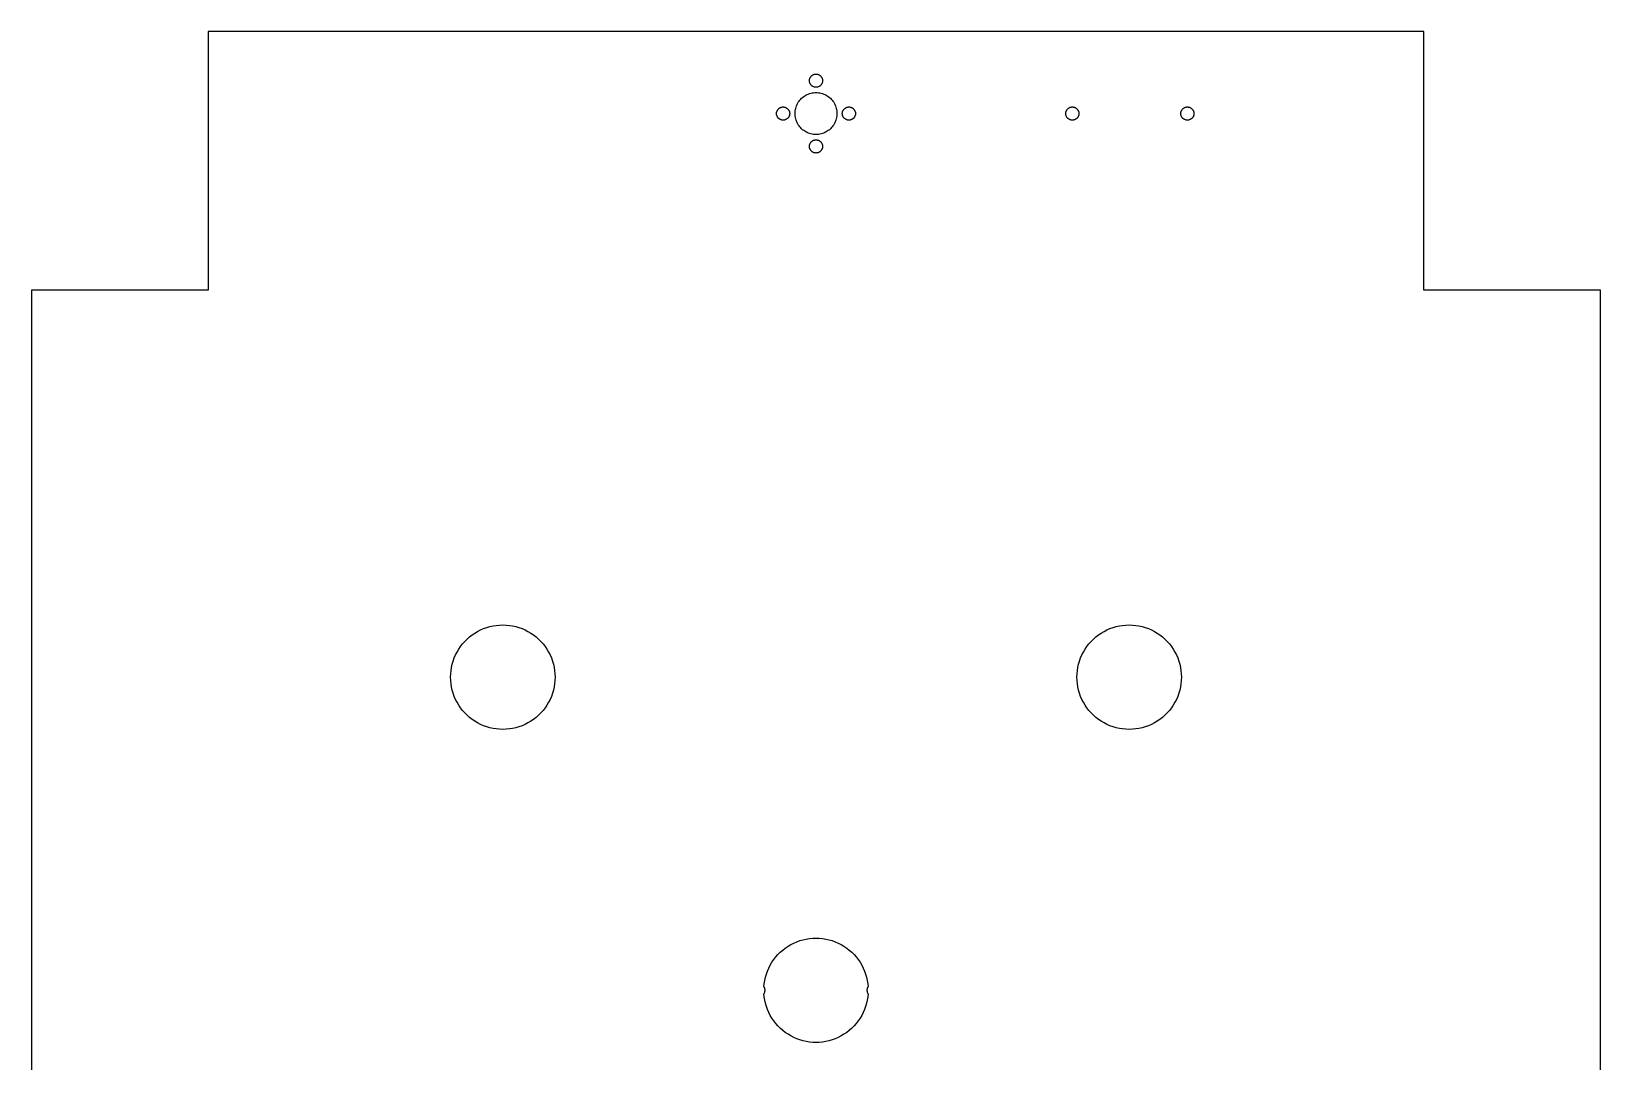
# Model space of a CAD drawing. Header units: metres. Extents: x -191 to 191, y -233 to 233.
# Drawn here: x -190.9 to 190.9, y -17.4 to 233.4 of the extents above; entities that cross this region are included whole.
import ezdxf

# ---------------------------------------------------------------- set-up
doc = ezdxf.new("R2010")
doc.units = ezdxf.units.M

msp = doc.modelspace()

# ---------------------------------------------------------------- linework, layer by layer
for p, q in [((147.897, 233.362), (-147.897, 233.362)), ((-147.897, 233.362), (-147.897, 170.362)), ((147.897, 170.362), (147.897, 233.362)), ((-1.59999, 221.362), (-1.59683, 221.463)), ((-1.59683, 221.463), (-1.58737, 221.563)), ((-1.58737, 221.563), (-1.57166, 221.662)), ((-1.57166, 221.662), (-1.54973, 221.76)), ((-1.54973, 221.76), (-1.52168, 221.857)), ((-1.52168, 221.857), (-1.48764, 221.951)), ((-1.48764, 221.951), (-1.44771, 222.044)), ((-1.44771, 222.044), (-1.40208, 222.133)), ((-1.40208, 222.133), (-1.35092, 222.22)), ((-1.35092, 222.22), (-1.29442, 222.303)), ((-1.29442, 222.303), (-1.23282, 222.382)), ((-1.23282, 222.382), (-1.16634, 222.458)), ((-1.16634, 222.458), (-1.09526, 222.529)), ((-1.09526, 222.529), (-1.01987, 222.595)), ((-1.01987, 222.595), (-0.940445, 222.657)), ((-0.940445, 222.657), (-0.857315, 222.713)), ((-0.857315, 222.713), (-0.770798, 222.765)), ((-0.770798, 222.765), (-0.681244, 222.81)), ((-0.681244, 222.81), (-0.588989, 222.85)), ((-0.588989, 222.85), (-0.494415, 222.884)), ((-0.494415, 222.884), (-0.397903, 222.912)), ((-0.397903, 222.912), (-0.299805, 222.934)), ((-0.299805, 222.934), (-0.200531, 222.95)), ((-0.200531, 222.95), (-0.100464, 222.959)), ((-0.100464, 222.959), (0, 222.962)), ((0, 222.962), (0.100464, 222.959)), ((0.100464, 222.959), (0.200531, 222.95)), ((0.200531, 222.95), (0.299805, 222.934)), ((0.299805, 222.934), (0.397903, 222.912)), ((0.397903, 222.912), (0.494415, 222.884)), ((0.494415, 222.884), (0.588989, 222.85)), ((0.588989, 222.85), (0.681244, 222.81)), ((0.681244, 222.81), (0.770798, 222.765)), ((0.770798, 222.765), (0.857315, 222.713)), ((0.857315, 222.713), (0.940445, 222.657)), ((0.940445, 222.657), (1.01987, 222.595)), ((1.01987, 222.595), (1.09526, 222.529)), ((1.09526, 222.529), (1.16634, 222.458)), ((1.16634, 222.458), (1.23282, 222.382)), ((1.23282, 222.382), (1.29442, 222.303)), ((1.29442, 222.303), (1.35092, 222.22)), ((1.35092, 222.22), (1.40208, 222.133)), ((1.40208, 222.133), (1.44771, 222.044)), ((1.44771, 222.044), (1.48764, 221.951)), ((1.48764, 221.951), (1.52168, 221.857)), ((1.52168, 221.857), (1.54973, 221.76)), ((1.54973, 221.76), (1.57166, 221.662)), ((1.57166, 221.662), (1.58737, 221.563)), ((1.58737, 221.563), (1.59683, 221.463)), ((1.59683, 221.463), (1.59999, 221.362)), ((-2.9977, 217.488), (-2.73271, 217.669)), ((-2.73271, 217.669), (-2.45694, 217.832)), ((-2.45694, 217.832), (-2.17146, 217.977)), ((-2.17146, 217.977), (-1.87743, 218.104)), ((-1.87743, 218.104), (-1.57597, 218.213)), ((-1.59683, 221.262), (-1.59999, 221.362)), ((-1.58737, 221.162), (-1.59683, 221.262)), ((-1.57166, 221.063), (-1.58737, 221.162)), ((-1.57597, 218.213), (-1.26831, 218.302)), ((-1.54973, 220.965), (-1.57166, 221.063)), ((-1.52168, 220.868), (-1.54973, 220.965)), ((-1.48764, 220.773), (-1.52168, 220.868)), ((-1.44771, 220.681), (-1.48764, 220.773)), ((-1.40208, 220.592), (-1.44771, 220.681)), ((-1.35092, 220.505), (-1.40208, 220.592)), ((-1.29442, 220.422), (-1.35092, 220.505)), ((-1.23282, 220.343), (-1.29442, 220.422)), ((-1.26831, 218.302), (-0.955643, 218.372)), ((-1.16634, 220.267), (-1.23282, 220.343)), ((-1.09526, 220.196), (-1.16634, 220.267)), ((-1.01987, 220.13), (-1.09526, 220.196)), ((-0.940445, 220.068), (-1.01987, 220.13)), ((-0.955643, 218.372), (-0.639191, 218.422)), ((-0.857315, 220.012), (-0.940445, 220.068)), ((-0.770798, 219.96), (-0.857315, 220.012)), ((-0.681244, 219.915), (-0.770798, 219.96)), ((-0.588989, 219.875), (-0.681244, 219.915)), ((-0.639191, 218.422), (-0.320221, 218.452)), ((-0.494415, 219.841), (-0.588989, 219.875)), ((-0.397903, 219.813), (-0.494415, 219.841)), ((-0.299805, 219.791), (-0.397903, 219.813)), ((-0.320221, 218.452), (0, 218.462)), ((-0.200531, 219.775), (-0.299805, 219.791)), ((-0.100464, 219.766), (-0.200531, 219.775)), ((0, 219.762), (-0.100464, 219.766)), ((0.100464, 219.766), (0, 219.762)), ((0, 218.462), (0.320221, 218.452)), ((0.200531, 219.775), (0.100464, 219.766)), ((0.299805, 219.791), (0.200531, 219.775)), ((0.397903, 219.813), (0.299805, 219.791)), ((0.320221, 218.452), (0.639191, 218.422)), ((0.494415, 219.841), (0.397903, 219.813)), ((0.588989, 219.875), (0.494415, 219.841)), ((0.681244, 219.915), (0.588989, 219.875)), ((0.639191, 218.422), (0.955643, 218.372)), ((0.770798, 219.96), (0.681244, 219.915)), ((0.857315, 220.012), (0.770798, 219.96)), ((0.940445, 220.068), (0.857315, 220.012)), ((1.01987, 220.13), (0.940445, 220.068)), ((0.955643, 218.372), (1.26831, 218.302)), ((1.09526, 220.196), (1.01987, 220.13)), ((1.16634, 220.267), (1.09526, 220.196)), ((1.23282, 220.343), (1.16634, 220.267)), ((1.29442, 220.422), (1.23282, 220.343)), ((1.26831, 218.302), (1.57597, 218.213)), ((1.35092, 220.505), (1.29442, 220.422)), ((1.40208, 220.592), (1.35092, 220.505)), ((1.44771, 220.681), (1.40208, 220.592)), ((1.48764, 220.773), (1.44771, 220.681)), ((1.52168, 220.868), (1.48764, 220.773)), ((1.54973, 220.965), (1.52168, 220.868)), ((1.57166, 221.063), (1.54973, 220.965)), ((1.58737, 221.162), (1.57166, 221.063)), ((1.57597, 218.213), (1.87743, 218.104)), ((1.59683, 221.262), (1.58737, 221.162)), ((1.59999, 221.362), (1.59683, 221.262)), ((1.87743, 218.104), (2.17146, 217.977)), ((2.17146, 217.977), (2.45694, 217.832)), ((2.45694, 217.832), (2.73271, 217.669)), ((2.73271, 217.669), (2.9977, 217.488)), ((-9.54973, 213.76), (-9.52168, 213.857)), ((-9.52168, 213.857), (-9.48764, 213.951)), ((-9.48764, 213.951), (-9.44771, 214.044)), ((-9.44771, 214.044), (-9.40208, 214.133)), ((-9.40208, 214.133), (-9.35092, 214.22)), ((-9.35092, 214.22), (-9.29442, 214.303)), ((-9.29442, 214.303), (-9.23282, 214.382)), ((-9.23282, 214.382), (-9.16634, 214.458)), ((-9.16634, 214.458), (-9.09526, 214.529)), ((-9.09526, 214.529), (-9.01987, 214.595)), ((-9.01987, 214.595), (-8.94044, 214.657)), ((-8.94044, 214.657), (-8.85732, 214.713)), ((-8.85732, 214.713), (-8.7708, 214.765)), ((-8.7708, 214.765), (-8.68124, 214.81)), ((-8.68124, 214.81), (-8.58899, 214.85)), ((-8.58899, 214.85), (-8.49442, 214.884)), ((-8.49442, 214.884), (-8.3979, 214.912)), ((-8.3979, 214.912), (-8.2998, 214.934)), ((-8.2998, 214.934), (-8.20053, 214.95)), ((-8.20053, 214.95), (-8.10046, 214.959)), ((-8.10046, 214.959), (-8, 214.962)), ((-8, 214.962), (-7.89952, 214.959)), ((-7.89952, 214.959), (-7.79945, 214.95)), ((-7.79945, 214.95), (-7.70018, 214.934)), ((-7.70018, 214.934), (-7.60208, 214.912)), ((-7.60208, 214.912), (-7.50557, 214.884)), ((-7.50557, 214.884), (-7.411, 214.85)), ((-7.411, 214.85), (-7.31874, 214.81)), ((-7.31874, 214.81), (-7.22919, 214.765)), ((-7.22919, 214.765), (-7.14267, 214.713)), ((-7.14267, 214.713), (-7.05954, 214.657)), ((-7.05954, 214.657), (-6.98012, 214.595)), ((-6.98012, 214.595), (-6.90472, 214.529)), ((-6.90472, 214.529), (-6.83365, 214.458)), ((-6.83365, 214.458), (-6.76717, 214.382)), ((-6.76717, 214.382), (-6.70557, 214.303)), ((-6.70557, 214.303), (-6.64906, 214.22)), ((-6.64906, 214.22), (-6.5979, 214.133)), ((-6.5979, 214.133), (-6.55228, 214.044)), ((-6.55228, 214.044), (-6.51234, 213.951)), ((-6.51234, 213.951), (-6.4783, 213.857)), ((-6.4783, 213.857), (-6.45026, 213.76)), ((-5.08994, 213.683), (-5.05978, 214.002)), ((-5.05978, 214.002), (-5.00966, 214.318)), ((-5.00966, 214.318), (-4.93977, 214.631)), ((-4.93977, 214.631), (-4.85039, 214.938)), ((-4.85039, 214.938), (-4.74185, 215.24)), ((-4.74185, 215.24), (-4.61461, 215.534)), ((-4.61461, 215.534), (-4.46916, 215.819)), ((-4.46916, 215.819), (-4.30606, 216.095)), ((-4.30606, 216.095), (-4.12598, 216.36)), ((-4.12598, 216.36), (-3.92961, 216.613)), ((-3.92961, 216.613), (-3.71773, 216.854)), ((-3.71773, 216.854), (-3.49118, 217.08)), ((-3.49118, 217.08), (-3.25085, 217.292)), ((-3.25085, 217.292), (-2.9977, 217.488)), ((2.9977, 217.488), (3.25085, 217.292)), ((3.25085, 217.292), (3.49118, 217.08)), ((3.49118, 217.08), (3.71773, 216.854)), ((3.71773, 216.854), (3.92961, 216.613)), ((3.92961, 216.613), (4.12598, 216.36)), ((4.12598, 216.36), (4.30606, 216.095)), ((4.30606, 216.095), (4.46916, 215.819)), ((4.46916, 215.819), (4.61461, 215.534)), ((4.61461, 215.534), (4.74185, 215.24)), ((4.74185, 215.24), (4.85039, 214.938)), ((4.85039, 214.938), (4.93977, 214.631)), ((4.93977, 214.631), (5.00966, 214.318)), ((5.00966, 214.318), (5.05978, 214.002)), ((5.05978, 214.002), (5.08994, 213.683)), ((6.45026, 213.76), (6.4783, 213.857)), ((6.4783, 213.857), (6.51234, 213.951)), ((6.51234, 213.951), (6.55228, 214.044)), ((6.55228, 214.044), (6.5979, 214.133)), ((6.5979, 214.133), (6.64906, 214.22)), ((6.64906, 214.22), (6.70557, 214.303)), ((6.70557, 214.303), (6.76717, 214.382)), ((6.76717, 214.382), (6.83365, 214.458)), ((6.83365, 214.458), (6.90472, 214.529)), ((6.90472, 214.529), (6.98012, 214.595)), ((6.98012, 214.595), (7.05954, 214.657)), ((7.05954, 214.657), (7.14267, 214.713)), ((7.14267, 214.713), (7.22919, 214.765)), ((7.22919, 214.765), (7.31874, 214.81)), ((7.31874, 214.81), (7.411, 214.85)), ((7.411, 214.85), (7.50557, 214.884)), ((7.50557, 214.884), (7.60208, 214.912)), ((7.60208, 214.912), (7.70018, 214.934)), ((7.70018, 214.934), (7.79945, 214.95)), ((7.79945, 214.95), (7.89952, 214.959)), ((7.89952, 214.959), (8, 214.962)), ((8, 214.962), (8.10046, 214.959)), ((8.10046, 214.959), (8.20053, 214.95)), ((8.20053, 214.95), (8.2998, 214.934)), ((8.2998, 214.934), (8.3979, 214.912)), ((8.3979, 214.912), (8.49442, 214.884)), ((8.49442, 214.884), (8.58899, 214.85)), ((8.58899, 214.85), (8.68124, 214.81)), ((8.68124, 214.81), (8.7708, 214.765)), ((8.7708, 214.765), (8.85732, 214.713)), ((8.85732, 214.713), (8.94044, 214.657)), ((8.94044, 214.657), (9.01987, 214.595)), ((9.01987, 214.595), (9.09526, 214.529)), ((9.09526, 214.529), (9.16634, 214.458)), ((9.16634, 214.458), (9.23282, 214.382)), ((9.23282, 214.382), (9.29442, 214.303)), ((9.29442, 214.303), (9.35092, 214.22)), ((9.35092, 214.22), (9.40208, 214.133)), ((9.40208, 214.133), (9.44771, 214.044)), ((9.44771, 214.044), (9.48764, 213.951)), ((9.48764, 213.951), (9.52168, 213.857)), ((9.52168, 213.857), (9.54973, 213.76)), ((60.809, 213.76), (60.8371, 213.857)), ((60.8371, 213.857), (60.8711, 213.951)), ((60.8711, 213.951), (60.911, 214.044)), ((60.911, 214.044), (60.9567, 214.133)), ((60.9567, 214.133), (61.0078, 214.22)), ((61.0078, 214.22), (61.0643, 214.303)), ((61.0643, 214.303), (61.1259, 214.382)), ((61.1259, 214.382), (61.1924, 214.458)), ((61.1924, 214.458), (61.2635, 214.529)), ((61.2635, 214.529), (61.3389, 214.595)), ((61.3389, 214.595), (61.4183, 214.657)), ((61.4183, 214.657), (61.5014, 214.713)), ((61.5014, 214.713), (61.588, 214.765)), ((61.588, 214.765), (61.6775, 214.81)), ((61.6775, 214.81), (61.7698, 214.85)), ((61.7698, 214.85), (61.8643, 214.884)), ((61.8643, 214.884), (61.9608, 214.912)), ((61.9608, 214.912), (62.0589, 214.934)), ((62.0589, 214.934), (62.1582, 214.95)), ((62.1582, 214.95), (62.2583, 214.959)), ((62.2583, 214.959), (62.3587, 214.962)), ((62.3587, 214.962), (62.4592, 214.959)), ((62.4592, 214.959), (62.5593, 214.95)), ((62.5593, 214.95), (62.6586, 214.934)), ((62.6586, 214.934), (62.7567, 214.912)), ((62.7567, 214.912), (62.8532, 214.884)), ((62.8532, 214.884), (62.9478, 214.85)), ((62.9478, 214.85), (63.04, 214.81)), ((63.04, 214.81), (63.1296, 214.765)), ((63.1296, 214.765), (63.2161, 214.713)), ((63.2161, 214.713), (63.2992, 214.657)), ((63.2992, 214.657), (63.3786, 214.595)), ((63.3786, 214.595), (63.454, 214.529)), ((63.454, 214.529), (63.5251, 214.458)), ((63.5251, 214.458), (63.5916, 214.382)), ((63.5916, 214.382), (63.6532, 214.303)), ((63.6532, 214.303), (63.7097, 214.22)), ((63.7097, 214.22), (63.7608, 214.133)), ((63.7608, 214.133), (63.8065, 214.044)), ((63.8065, 214.044), (63.8464, 213.951)), ((63.8464, 213.951), (63.8804, 213.857)), ((63.8804, 213.857), (63.9085, 213.76)), ((88.809, 213.76), (88.8371, 213.857)), ((88.8371, 213.857), (88.8711, 213.951)), ((88.8711, 213.951), (88.911, 214.044)), ((88.911, 214.044), (88.9566, 214.133)), ((88.9566, 214.133), (89.0078, 214.22)), ((89.0078, 214.22), (89.0643, 214.303)), ((89.0643, 214.303), (89.1259, 214.382)), ((89.1259, 214.382), (89.1924, 214.458)), ((89.1924, 214.458), (89.2635, 214.529)), ((89.2635, 214.529), (89.3389, 214.595)), ((89.3389, 214.595), (89.4183, 214.657)), ((89.4183, 214.657), (89.5014, 214.713)), ((89.5014, 214.713), (89.5879, 214.765)), ((89.5879, 214.765), (89.6775, 214.81)), ((89.6775, 214.81), (89.7697, 214.85)), ((89.7697, 214.85), (89.8643, 214.884)), ((89.8643, 214.884), (89.9608, 214.912)), ((89.9608, 214.912), (90.0589, 214.934)), ((90.0589, 214.934), (90.1582, 214.95)), ((90.1582, 214.95), (90.2583, 214.959)), ((90.2583, 214.959), (90.3587, 214.962)), ((90.3587, 214.962), (90.4592, 214.959)), ((90.4592, 214.959), (90.5593, 214.95)), ((90.5593, 214.95), (90.6586, 214.934)), ((90.6586, 214.934), (90.7567, 214.912)), ((90.7567, 214.912), (90.8532, 214.884)), ((90.8532, 214.884), (90.9477, 214.85)), ((90.9477, 214.85), (91.04, 214.81)), ((91.04, 214.81), (91.1295, 214.765)), ((91.1295, 214.765), (91.2161, 214.713)), ((91.2161, 214.713), (91.2992, 214.657)), ((91.2992, 214.657), (91.3786, 214.595)), ((91.3786, 214.595), (91.454, 214.529)), ((91.454, 214.529), (91.5251, 214.458)), ((91.5251, 214.458), (91.5916, 214.382)), ((91.5916, 214.382), (91.6532, 214.303)), ((91.6532, 214.303), (91.7097, 214.22)), ((91.7097, 214.22), (91.7608, 214.133)), ((91.7608, 214.133), (91.8065, 214.044)), ((91.8065, 214.044), (91.8464, 213.951)), ((91.8464, 213.951), (91.8804, 213.857)), ((91.8804, 213.857), (91.9085, 213.76)), ((-9.59999, 213.362), (-9.59683, 213.463)), ((-9.59683, 213.262), (-9.59999, 213.362)), ((-9.59683, 213.463), (-9.58737, 213.563)), ((-9.58737, 213.162), (-9.59683, 213.262)), ((-9.58737, 213.563), (-9.57166, 213.662)), ((-9.57166, 213.063), (-9.58737, 213.162)), ((-9.57166, 213.662), (-9.54973, 213.76)), ((-9.54973, 212.965), (-9.57166, 213.063)), ((-9.52168, 212.868), (-9.54973, 212.965)), ((-9.48764, 212.773), (-9.52168, 212.868)), ((-9.44771, 212.681), (-9.48764, 212.773)), ((-9.40208, 212.592), (-9.44771, 212.681)), ((-9.35092, 212.505), (-9.40208, 212.592)), ((-9.29442, 212.422), (-9.35092, 212.505)), ((-9.23282, 212.343), (-9.29442, 212.422)), ((-9.16634, 212.267), (-9.23282, 212.343)), ((-9.09526, 212.196), (-9.16634, 212.267)), ((-9.01987, 212.13), (-9.09526, 212.196)), ((-8.94044, 212.068), (-9.01987, 212.13)), ((-8.85732, 212.012), (-8.94044, 212.068)), ((-8.7708, 211.96), (-8.85732, 212.012)), ((-8.68124, 211.915), (-8.7708, 211.96)), ((-8.58899, 211.875), (-8.68124, 211.915)), ((-8.49442, 211.841), (-8.58899, 211.875)), ((-8.3979, 211.813), (-8.49442, 211.841)), ((-8.2998, 211.791), (-8.3979, 211.813)), ((-8.20053, 211.775), (-8.2998, 211.791)), ((-8.10046, 211.766), (-8.20053, 211.775)), ((-8, 211.762), (-8.10046, 211.766)), ((-7.89952, 211.766), (-8, 211.762)), ((-7.79945, 211.775), (-7.89952, 211.766)), ((-7.70018, 211.791), (-7.79945, 211.775)), ((-7.60208, 211.813), (-7.70018, 211.791)), ((-7.50557, 211.841), (-7.60208, 211.813)), ((-7.411, 211.875), (-7.50557, 211.841)), ((-7.31874, 211.915), (-7.411, 211.875)), ((-7.22919, 211.96), (-7.31874, 211.915)), ((-7.14267, 212.012), (-7.22919, 211.96)), ((-7.05954, 212.068), (-7.14267, 212.012)), ((-6.98012, 212.13), (-7.05954, 212.068)), ((-6.90472, 212.196), (-6.98012, 212.13)), ((-6.83365, 212.267), (-6.90472, 212.196)), ((-6.76717, 212.343), (-6.83365, 212.267)), ((-6.70557, 212.422), (-6.76717, 212.343)), ((-6.64906, 212.505), (-6.70557, 212.422)), ((-6.5979, 212.592), (-6.64906, 212.505)), ((-6.55228, 212.681), (-6.5979, 212.592)), ((-6.51234, 212.773), (-6.55228, 212.681)), ((-6.4783, 212.868), (-6.51234, 212.773)), ((-6.45026, 212.965), (-6.4783, 212.868)), ((-6.45026, 213.76), (-6.42833, 213.662)), ((-6.42833, 213.063), (-6.45026, 212.965)), ((-6.42833, 213.662), (-6.41261, 213.563)), ((-6.41261, 213.162), (-6.42833, 213.063)), ((-6.41261, 213.563), (-6.40315, 213.463)), ((-6.40315, 213.262), (-6.41261, 213.162)), ((-6.40315, 213.463), (-6.39999, 213.362)), ((-6.39999, 213.362), (-6.40315, 213.262)), ((-5.09999, 213.362), (-5.08994, 213.683)), ((-5.08994, 213.042), (-5.09999, 213.362)), ((-5.05978, 212.723), (-5.08994, 213.042)), ((-5.00966, 212.407), (-5.05978, 212.723)), ((-4.93977, 212.094), (-5.00966, 212.407)), ((-4.85039, 211.787), (-4.93977, 212.094)), ((-4.74185, 211.485), (-4.85039, 211.787)), ((-4.61461, 211.191), (-4.74185, 211.485)), ((-4.46916, 210.906), (-4.61461, 211.191)), ((-4.30606, 210.63), (-4.46916, 210.906)), ((-4.12598, 210.365), (-4.30606, 210.63)), ((-3.92961, 210.112), (-4.12598, 210.365)), ((-3.71773, 209.871), (-3.92961, 210.112)), ((3.92961, 210.112), (3.71773, 209.871)), ((4.12598, 210.365), (3.92961, 210.112)), ((4.30606, 210.63), (4.12598, 210.365)), ((4.46916, 210.906), (4.30606, 210.63)), ((4.61461, 211.191), (4.46916, 210.906)), ((4.74185, 211.485), (4.61461, 211.191)), ((4.85039, 211.787), (4.74185, 211.485)), ((4.93977, 212.094), (4.85039, 211.787)), ((5.00966, 212.407), (4.93977, 212.094)), ((5.05978, 212.723), (5.00966, 212.407)), ((5.08994, 213.042), (5.05978, 212.723)), ((5.08994, 213.683), (5.09999, 213.362)), ((5.09999, 213.362), (5.08994, 213.042)), ((6.39999, 213.362), (6.40315, 213.463)), ((6.40315, 213.262), (6.39999, 213.362)), ((6.40315, 213.463), (6.41261, 213.563)), ((6.41261, 213.162), (6.40315, 213.262)), ((6.41261, 213.563), (6.42833, 213.662)), ((6.42833, 213.063), (6.41261, 213.162)), ((6.42833, 213.662), (6.45026, 213.76)), ((6.45026, 212.965), (6.42833, 213.063)), ((6.4783, 212.868), (6.45026, 212.965)), ((6.51234, 212.773), (6.4783, 212.868)), ((6.55228, 212.681), (6.51234, 212.773)), ((6.5979, 212.592), (6.55228, 212.681)), ((6.64906, 212.505), (6.5979, 212.592)), ((6.70557, 212.422), (6.64906, 212.505)), ((6.76717, 212.343), (6.70557, 212.422)), ((6.83365, 212.267), (6.76717, 212.343)), ((6.90472, 212.196), (6.83365, 212.267)), ((6.98012, 212.13), (6.90472, 212.196)), ((7.05954, 212.068), (6.98012, 212.13)), ((7.14267, 212.012), (7.05954, 212.068)), ((7.22919, 211.96), (7.14267, 212.012)), ((7.31874, 211.915), (7.22919, 211.96)), ((7.411, 211.875), (7.31874, 211.915)), ((7.50557, 211.841), (7.411, 211.875)), ((7.60208, 211.813), (7.50557, 211.841)), ((7.70018, 211.791), (7.60208, 211.813)), ((7.79945, 211.775), (7.70018, 211.791)), ((7.89952, 211.766), (7.79945, 211.775)), ((8, 211.762), (7.89952, 211.766)), ((8.10046, 211.766), (8, 211.762)), ((8.20053, 211.775), (8.10046, 211.766)), ((8.2998, 211.791), (8.20053, 211.775)), ((8.3979, 211.813), (8.2998, 211.791)), ((8.49442, 211.841), (8.3979, 211.813)), ((8.58899, 211.875), (8.49442, 211.841)), ((8.68124, 211.915), (8.58899, 211.875)), ((8.7708, 211.96), (8.68124, 211.915)), ((8.85732, 212.012), (8.7708, 211.96)), ((8.94044, 212.068), (8.85732, 212.012)), ((9.01987, 212.13), (8.94044, 212.068)), ((9.09526, 212.196), (9.01987, 212.13)), ((9.16634, 212.267), (9.09526, 212.196)), ((9.23282, 212.343), (9.16634, 212.267)), ((9.29442, 212.422), (9.23282, 212.343)), ((9.35092, 212.505), (9.29442, 212.422)), ((9.40208, 212.592), (9.35092, 212.505)), ((9.44771, 212.681), (9.40208, 212.592)), ((9.48764, 212.773), (9.44771, 212.681)), ((9.52168, 212.868), (9.48764, 212.773)), ((9.54973, 212.965), (9.52168, 212.868)), ((9.54973, 213.76), (9.57166, 213.662)), ((9.57166, 213.063), (9.54973, 212.965)), ((9.57166, 213.662), (9.58737, 213.563)), ((9.58737, 213.162), (9.57166, 213.063)), ((9.58737, 213.563), (9.59683, 213.463)), ((9.59683, 213.262), (9.58737, 213.162)), ((9.59683, 213.463), (9.59999, 213.362)), ((9.59999, 213.362), (9.59683, 213.262)), ((60.7588, 213.362), (60.7619, 213.463)), ((60.7619, 213.262), (60.7588, 213.362)), ((60.7619, 213.463), (60.7714, 213.563)), ((60.7714, 213.162), (60.7619, 213.262)), ((60.7714, 213.563), (60.7871, 213.662)), ((60.7871, 213.063), (60.7714, 213.162)), ((60.7871, 213.662), (60.809, 213.76)), ((60.809, 212.965), (60.7871, 213.063)), ((60.8371, 212.868), (60.809, 212.965)), ((60.8711, 212.773), (60.8371, 212.868)), ((60.911, 212.681), (60.8711, 212.773)), ((60.9567, 212.592), (60.911, 212.681)), ((61.0078, 212.505), (60.9567, 212.592)), ((61.0643, 212.422), (61.0078, 212.505)), ((61.1259, 212.343), (61.0643, 212.422)), ((61.1924, 212.267), (61.1259, 212.343)), ((61.2635, 212.196), (61.1924, 212.267)), ((61.3389, 212.13), (61.2635, 212.196)), ((61.4183, 212.068), (61.3389, 212.13)), ((61.5014, 212.012), (61.4183, 212.068)), ((61.588, 211.96), (61.5014, 212.012)), ((61.6775, 211.915), (61.588, 211.96)), ((61.7698, 211.875), (61.6775, 211.915)), ((61.8643, 211.841), (61.7698, 211.875)), ((61.9608, 211.813), (61.8643, 211.841)), ((62.0589, 211.791), (61.9608, 211.813)), ((62.1582, 211.775), (62.0589, 211.791)), ((62.2583, 211.766), (62.1582, 211.775)), ((62.3587, 211.762), (62.2583, 211.766)), ((62.4592, 211.766), (62.3587, 211.762)), ((62.5593, 211.775), (62.4592, 211.766)), ((62.6586, 211.791), (62.5593, 211.775)), ((62.7567, 211.813), (62.6586, 211.791)), ((62.8532, 211.841), (62.7567, 211.813)), ((62.9478, 211.875), (62.8532, 211.841)), ((63.04, 211.915), (62.9478, 211.875)), ((63.1296, 211.96), (63.04, 211.915)), ((63.2161, 212.012), (63.1296, 211.96)), ((63.2992, 212.068), (63.2161, 212.012)), ((63.3786, 212.13), (63.2992, 212.068)), ((63.454, 212.196), (63.3786, 212.13)), ((63.5251, 212.267), (63.454, 212.196)), ((63.5916, 212.343), (63.5251, 212.267)), ((63.6532, 212.422), (63.5916, 212.343)), ((63.7097, 212.505), (63.6532, 212.422)), ((63.7608, 212.592), (63.7097, 212.505)), ((63.8065, 212.681), (63.7608, 212.592)), ((63.8464, 212.773), (63.8065, 212.681)), ((63.8804, 212.868), (63.8464, 212.773)), ((63.9085, 212.965), (63.8804, 212.868)), ((63.9085, 213.76), (63.9304, 213.662)), ((63.9304, 213.063), (63.9085, 212.965)), ((63.9304, 213.662), (63.9461, 213.563)), ((63.9461, 213.162), (63.9304, 213.063)), ((63.9461, 213.563), (63.9556, 213.463)), ((63.9556, 213.262), (63.9461, 213.162)), ((63.9556, 213.463), (63.9588, 213.362)), ((63.9588, 213.362), (63.9556, 213.262)), ((88.7587, 213.362), (88.7619, 213.463)), ((88.7619, 213.262), (88.7587, 213.362)), ((88.7619, 213.463), (88.7714, 213.563)), ((88.7714, 213.162), (88.7619, 213.262)), ((88.7714, 213.563), (88.7871, 213.662)), ((88.7871, 213.063), (88.7714, 213.162)), ((88.7871, 213.662), (88.809, 213.76)), ((88.809, 212.965), (88.7871, 213.063)), ((88.8371, 212.868), (88.809, 212.965)), ((88.8711, 212.773), (88.8371, 212.868)), ((88.911, 212.681), (88.8711, 212.773)), ((88.9566, 212.592), (88.911, 212.681)), ((89.0078, 212.505), (88.9566, 212.592)), ((89.0643, 212.422), (89.0078, 212.505)), ((89.1259, 212.343), (89.0643, 212.422)), ((89.1924, 212.267), (89.1259, 212.343)), ((89.2635, 212.196), (89.1924, 212.267)), ((89.3389, 212.13), (89.2635, 212.196)), ((89.4183, 212.068), (89.3389, 212.13)), ((89.5014, 212.012), (89.4183, 212.068)), ((89.5879, 211.96), (89.5014, 212.012)), ((89.6775, 211.915), (89.5879, 211.96)), ((89.7697, 211.875), (89.6775, 211.915)), ((89.8643, 211.841), (89.7697, 211.875)), ((89.9608, 211.813), (89.8643, 211.841)), ((90.0589, 211.791), (89.9608, 211.813)), ((90.1582, 211.775), (90.0589, 211.791)), ((90.2583, 211.766), (90.1582, 211.775)), ((90.3587, 211.762), (90.2583, 211.766)), ((90.4592, 211.766), (90.3587, 211.762)), ((90.5593, 211.775), (90.4592, 211.766)), ((90.6586, 211.791), (90.5593, 211.775)), ((90.7567, 211.813), (90.6586, 211.791)), ((90.8532, 211.841), (90.7567, 211.813)), ((90.9477, 211.875), (90.8532, 211.841)), ((91.04, 211.915), (90.9477, 211.875)), ((91.1295, 211.96), (91.04, 211.915)), ((91.2161, 212.012), (91.1295, 211.96)), ((91.2992, 212.068), (91.2161, 212.012)), ((91.3786, 212.13), (91.2992, 212.068)), ((91.454, 212.196), (91.3786, 212.13)), ((91.5251, 212.267), (91.454, 212.196)), ((91.5916, 212.343), (91.5251, 212.267)), ((91.6532, 212.422), (91.5916, 212.343)), ((91.7097, 212.505), (91.6532, 212.422)), ((91.7608, 212.592), (91.7097, 212.505)), ((91.8065, 212.681), (91.7608, 212.592)), ((91.8464, 212.773), (91.8065, 212.681)), ((91.8804, 212.868), (91.8464, 212.773)), ((91.9085, 212.965), (91.8804, 212.868)), ((91.9085, 213.76), (91.9304, 213.662)), ((91.9304, 213.063), (91.9085, 212.965)), ((91.9304, 213.662), (91.9461, 213.563)), ((91.9461, 213.162), (91.9304, 213.063)), ((91.9461, 213.563), (91.9556, 213.463)), ((91.9556, 213.262), (91.9461, 213.162)), ((91.9556, 213.463), (91.9587, 213.362)), ((91.9587, 213.362), (91.9556, 213.262)), ((-3.49118, 209.645), (-3.71773, 209.871)), ((-3.25085, 209.433), (-3.49118, 209.645)), ((-2.9977, 209.237), (-3.25085, 209.433)), ((-2.73271, 209.056), (-2.9977, 209.237)), ((-2.45694, 208.893), (-2.73271, 209.056)), ((-2.17146, 208.748), (-2.45694, 208.893)), ((-1.87743, 208.621), (-2.17146, 208.748)), ((-1.57597, 208.512), (-1.87743, 208.621)), ((-1.26831, 208.423), (-1.57597, 208.512)), ((-1.40208, 206.133), (-1.35092, 206.22)), ((-1.35092, 206.22), (-1.29442, 206.303)), ((-1.29442, 206.303), (-1.23282, 206.382)), ((-0.955643, 208.353), (-1.26831, 208.423)), ((-1.23282, 206.382), (-1.16634, 206.458)), ((-1.16634, 206.458), (-1.09526, 206.529)), ((-1.09526, 206.529), (-1.01987, 206.595)), ((-1.01987, 206.595), (-0.940445, 206.657)), ((-0.639191, 208.303), (-0.955643, 208.353)), ((-0.940445, 206.657), (-0.857315, 206.713)), ((-0.857315, 206.713), (-0.770798, 206.765)), ((-0.770798, 206.765), (-0.681244, 206.81)), ((-0.681244, 206.81), (-0.588989, 206.85)), ((-0.320221, 208.273), (-0.639191, 208.303)), ((-0.588989, 206.85), (-0.494415, 206.884)), ((-0.494415, 206.884), (-0.397903, 206.912)), ((-0.397903, 206.912), (-0.299805, 206.934)), ((0, 208.262), (-0.320221, 208.273)), ((-0.299805, 206.934), (-0.200531, 206.95)), ((-0.200531, 206.95), (-0.100464, 206.959)), ((-0.100464, 206.959), (0, 206.962)), ((0.320221, 208.273), (0, 208.262)), ((0, 206.962), (0.100464, 206.959)), ((0.100464, 206.959), (0.200531, 206.95)), ((0.200531, 206.95), (0.299805, 206.934)), ((0.299805, 206.934), (0.397903, 206.912)), ((0.639191, 208.303), (0.320221, 208.273)), ((0.397903, 206.912), (0.494415, 206.884)), ((0.494415, 206.884), (0.588989, 206.85)), ((0.588989, 206.85), (0.681244, 206.81)), ((0.955643, 208.353), (0.639191, 208.303)), ((0.681244, 206.81), (0.770798, 206.765)), ((0.770798, 206.765), (0.857315, 206.713)), ((0.857315, 206.713), (0.940445, 206.657)), ((0.940445, 206.657), (1.01987, 206.595)), ((1.26831, 208.423), (0.955643, 208.353)), ((1.01987, 206.595), (1.09526, 206.529)), ((1.09526, 206.529), (1.16634, 206.458)), ((1.16634, 206.458), (1.23282, 206.382)), ((1.23282, 206.382), (1.29442, 206.303)), ((1.57597, 208.512), (1.26831, 208.423)), ((1.29442, 206.303), (1.35092, 206.22)), ((1.35092, 206.22), (1.40208, 206.133)), ((1.87743, 208.621), (1.57597, 208.512)), ((2.17146, 208.748), (1.87743, 208.621)), ((2.45694, 208.893), (2.17146, 208.748)), ((2.73271, 209.056), (2.45694, 208.893)), ((2.9977, 209.237), (2.73271, 209.056)), ((3.25085, 209.433), (2.9977, 209.237)), ((3.49118, 209.645), (3.25085, 209.433)), ((3.71773, 209.871), (3.49118, 209.645)), ((-1.59999, 205.362), (-1.59683, 205.463)), ((-1.59683, 205.262), (-1.59999, 205.362)), ((-1.59683, 205.463), (-1.58737, 205.563)), ((-1.58737, 205.162), (-1.59683, 205.262)), ((-1.58737, 205.563), (-1.57166, 205.662)), ((-1.57166, 205.063), (-1.58737, 205.162)), ((-1.57166, 205.662), (-1.54973, 205.76)), ((-1.54973, 204.965), (-1.57166, 205.063)), ((-1.54973, 205.76), (-1.52168, 205.857)), ((-1.52168, 204.868), (-1.54973, 204.965)), ((-1.52168, 205.857), (-1.48764, 205.951)), ((-1.48764, 204.773), (-1.52168, 204.868)), ((-1.48764, 205.951), (-1.44771, 206.044)), ((-1.44771, 204.681), (-1.48764, 204.773)), ((-1.44771, 206.044), (-1.40208, 206.133)), ((-1.40208, 204.592), (-1.44771, 204.681)), ((-1.35092, 204.505), (-1.40208, 204.592)), ((-1.29442, 204.422), (-1.35092, 204.505)), ((-1.23282, 204.343), (-1.29442, 204.422)), ((-1.16634, 204.267), (-1.23282, 204.343)), ((-1.09526, 204.196), (-1.16634, 204.267)), ((-1.01987, 204.13), (-1.09526, 204.196)), ((-0.940445, 204.068), (-1.01987, 204.13)), ((-0.857315, 204.012), (-0.940445, 204.068)), ((-0.770798, 203.96), (-0.857315, 204.012)), ((-0.681244, 203.915), (-0.770798, 203.96)), ((-0.588989, 203.875), (-0.681244, 203.915)), ((-0.494415, 203.841), (-0.588989, 203.875)), ((-0.397903, 203.813), (-0.494415, 203.841)), ((-0.299805, 203.791), (-0.397903, 203.813)), ((-0.200531, 203.775), (-0.299805, 203.791)), ((-0.100464, 203.766), (-0.200531, 203.775)), ((0, 203.762), (-0.100464, 203.766)), ((0.100464, 203.766), (0, 203.762)), ((0.200531, 203.775), (0.100464, 203.766)), ((0.299805, 203.791), (0.200531, 203.775)), ((0.397903, 203.813), (0.299805, 203.791)), ((0.494415, 203.841), (0.397903, 203.813)), ((0.588989, 203.875), (0.494415, 203.841)), ((0.681244, 203.915), (0.588989, 203.875)), ((0.770798, 203.96), (0.681244, 203.915)), ((0.857315, 204.012), (0.770798, 203.96)), ((0.940445, 204.068), (0.857315, 204.012)), ((1.01987, 204.13), (0.940445, 204.068)), ((1.09526, 204.196), (1.01987, 204.13)), ((1.16634, 204.267), (1.09526, 204.196)), ((1.23282, 204.343), (1.16634, 204.267)), ((1.29442, 204.422), (1.23282, 204.343)), ((1.35092, 204.505), (1.29442, 204.422)), ((1.40208, 204.592), (1.35092, 204.505)), ((1.40208, 206.133), (1.44771, 206.044)), ((1.44771, 204.681), (1.40208, 204.592)), ((1.44771, 206.044), (1.48764, 205.951)), ((1.48764, 204.773), (1.44771, 204.681)), ((1.48764, 205.951), (1.52168, 205.857)), ((1.52168, 204.868), (1.48764, 204.773)), ((1.52168, 205.857), (1.54973, 205.76)), ((1.54973, 204.965), (1.52168, 204.868)), ((1.54973, 205.76), (1.57166, 205.662)), ((1.57166, 205.063), (1.54973, 204.965)), ((1.57166, 205.662), (1.58737, 205.563)), ((1.58737, 205.162), (1.57166, 205.063)), ((1.58737, 205.563), (1.59683, 205.463)), ((1.59683, 205.262), (1.58737, 205.162)), ((1.59683, 205.463), (1.59999, 205.362)), ((1.59999, 205.362), (1.59683, 205.262)), ((-147.897, 170.362), (-190.897, 170.362)), ((-190.897, 170.362), (-190.897, -170.362)), ((190.897, 170.362), (147.897, 170.362)), ((190.897, -170.362), (190.897, 170.362)), ((-81.6074, 87.6913), (-80.8752, 88.0081)), ((-80.8752, 88.0081), (-80.1245, 88.2784)), ((-80.1245, 88.2784), (-79.3584, 88.501)), ((-79.3584, 88.501), (-78.5797, 88.675)), ((-78.5797, 88.675), (-77.7917, 88.7999)), ((-77.7917, 88.7999), (-76.9974, 88.8749)), ((-76.9974, 88.8749), (-76.2, 88.9)), ((-76.2, 88.9), (-75.4026, 88.8749)), ((-75.4026, 88.8749), (-74.6083, 88.7999)), ((-74.6083, 88.7999), (-73.8203, 88.675)), ((-73.8203, 88.675), (-73.0416, 88.501)), ((-73.0416, 88.501), (-72.2755, 88.2784)), ((-72.2755, 88.2784), (-71.5248, 88.0081)), ((-71.5248, 88.0081), (-70.7926, 87.6913)), ((70.7926, 87.6913), (71.5248, 88.0081)), ((71.5248, 88.0081), (72.2755, 88.2784)), ((72.2755, 88.2784), (73.0416, 88.501)), ((73.0416, 88.501), (73.8203, 88.675)), ((73.8203, 88.675), (74.6083, 88.7999)), ((74.6083, 88.7999), (75.4026, 88.8749)), ((75.4026, 88.8749), (76.2, 88.9)), ((76.2, 88.9), (76.9974, 88.8749)), ((76.9974, 88.8749), (77.7917, 88.7999)), ((77.7917, 88.7999), (78.5797, 88.675)), ((78.5797, 88.675), (79.3584, 88.501)), ((79.3584, 88.501), (80.1245, 88.2784)), ((80.1245, 88.2784), (80.8752, 88.0081)), ((80.8752, 88.0081), (81.6074, 87.6913)), ((-86.4745, 83.6649), (-85.9855, 84.2953)), ((-85.9855, 84.2953), (-85.4579, 84.8937)), ((-85.4579, 84.8937), (-84.8937, 85.4579)), ((-84.8937, 85.4579), (-84.2953, 85.9855)), ((-84.2953, 85.9855), (-83.6649, 86.4745)), ((-83.6649, 86.4745), (-83.005, 86.923)), ((-83.005, 86.923), (-82.3183, 87.3291)), ((-82.3183, 87.3291), (-81.6074, 87.6913)), ((-70.7926, 87.6913), (-70.0817, 87.3291)), ((-70.0817, 87.3291), (-69.395, 86.923)), ((-69.395, 86.923), (-68.7351, 86.4745)), ((-68.7351, 86.4745), (-68.1047, 85.9855)), ((-68.1047, 85.9855), (-67.5062, 85.4579)), ((-67.5062, 85.4579), (-66.9421, 84.8937)), ((-66.9421, 84.8937), (-66.4145, 84.2953)), ((-66.4145, 84.2953), (-65.9255, 83.6649)), ((65.9255, 83.6649), (66.4145, 84.2953)), ((66.4145, 84.2953), (66.9421, 84.8937)), ((66.9421, 84.8937), (67.5062, 85.4579)), ((67.5062, 85.4579), (68.1047, 85.9855)), ((68.1047, 85.9855), (68.7351, 86.4745)), ((68.7351, 86.4745), (69.395, 86.923)), ((69.395, 86.923), (70.0817, 87.3291)), ((70.0817, 87.3291), (70.7926, 87.6913)), ((81.6074, 87.6913), (82.3183, 87.3291)), ((82.3183, 87.3291), (83.005, 86.923)), ((83.005, 86.923), (83.6649, 86.4745)), ((83.6649, 86.4745), (84.2953, 85.9855)), ((84.2953, 85.9855), (84.8937, 85.4579)), ((84.8937, 85.4579), (85.4579, 84.8937)), ((85.4579, 84.8937), (85.9855, 84.2953)), ((85.9855, 84.2953), (86.4745, 83.6649)), ((-88.2784, 80.1245), (-88.0081, 80.8752)), ((-88.0081, 80.8752), (-87.6913, 81.6074)), ((-87.6913, 81.6074), (-87.3291, 82.3183)), ((-87.3291, 82.3183), (-86.923, 83.005)), ((-86.923, 83.005), (-86.4745, 83.6649)), ((-65.9255, 83.6649), (-65.477, 83.005)), ((-65.477, 83.005), (-65.0709, 82.3183)), ((-65.0709, 82.3183), (-64.7087, 81.6074)), ((-64.7087, 81.6074), (-64.3918, 80.8752)), ((-64.3918, 80.8752), (-64.1216, 80.1245)), ((64.1216, 80.1245), (64.3918, 80.8752)), ((64.3918, 80.8752), (64.7087, 81.6074)), ((64.7087, 81.6074), (65.0709, 82.3183)), ((65.0709, 82.3183), (65.477, 83.005)), ((65.477, 83.005), (65.9255, 83.6649)), ((86.4745, 83.6649), (86.923, 83.005)), ((86.923, 83.005), (87.3291, 82.3183)), ((87.3291, 82.3183), (87.6913, 81.6074)), ((87.6913, 81.6074), (88.0081, 80.8752)), ((88.0081, 80.8752), (88.2784, 80.1245)), ((-88.9, 76.2), (-88.8749, 76.9974)), ((-88.8749, 76.9974), (-88.7999, 77.7917)), ((-88.7999, 77.7917), (-88.675, 78.5797)), ((-88.675, 78.5797), (-88.501, 79.3584)), ((-88.501, 79.3584), (-88.2784, 80.1245)), ((-64.1216, 80.1245), (-63.899, 79.3584)), ((-63.899, 79.3584), (-63.7249, 78.5797)), ((-63.7249, 78.5797), (-63.6001, 77.7917)), ((-63.6001, 77.7917), (-63.5251, 76.9974)), ((-63.5251, 76.9974), (-63.5, 76.2)), ((63.5, 76.2), (63.5251, 76.9974)), ((63.5251, 76.9974), (63.6001, 77.7917)), ((63.6001, 77.7917), (63.7249, 78.5797)), ((63.7249, 78.5797), (63.899, 79.3584)), ((63.899, 79.3584), (64.1216, 80.1245)), ((88.2784, 80.1245), (88.501, 79.3584)), ((88.501, 79.3584), (88.675, 78.5797)), ((88.675, 78.5797), (88.7999, 77.7917)), ((88.7999, 77.7917), (88.8749, 76.9974)), ((88.8749, 76.9974), (88.9, 76.2)), ((-88.8749, 75.4026), (-88.9, 76.2)), ((-88.7999, 74.6083), (-88.8749, 75.4026)), ((-88.675, 73.8203), (-88.7999, 74.6083)), ((-88.501, 73.0416), (-88.675, 73.8203)), ((-88.2784, 72.2755), (-88.501, 73.0416)), ((-63.899, 73.0416), (-64.1216, 72.2755)), ((-63.7249, 73.8203), (-63.899, 73.0416)), ((-63.6001, 74.6083), (-63.7249, 73.8203)), ((-63.5251, 75.4026), (-63.6001, 74.6083)), ((-63.5, 76.2), (-63.5251, 75.4026)), ((63.5251, 75.4026), (63.5, 76.2)), ((63.6001, 74.6083), (63.5251, 75.4026)), ((63.7249, 73.8203), (63.6001, 74.6083)), ((63.899, 73.0416), (63.7249, 73.8203)), ((64.1216, 72.2755), (63.899, 73.0416)), ((88.501, 73.0416), (88.2784, 72.2755)), ((88.675, 73.8203), (88.501, 73.0416)), ((88.7999, 74.6083), (88.675, 73.8203)), ((88.8749, 75.4026), (88.7999, 74.6083)), ((88.9, 76.2), (88.8749, 75.4026)), ((-88.0081, 71.5248), (-88.2784, 72.2755)), ((-87.6913, 70.7926), (-88.0081, 71.5248)), ((-87.3291, 70.0817), (-87.6913, 70.7926)), ((-86.923, 69.395), (-87.3291, 70.0817)), ((-86.4745, 68.7351), (-86.923, 69.395)), ((-85.9855, 68.1047), (-86.4745, 68.7351)), ((-65.9255, 68.7351), (-66.4145, 68.1047)), ((-65.477, 69.395), (-65.9255, 68.7351)), ((-65.0709, 70.0817), (-65.477, 69.395)), ((-64.7087, 70.7926), (-65.0709, 70.0817)), ((-64.3918, 71.5248), (-64.7087, 70.7926)), ((-64.1216, 72.2755), (-64.3918, 71.5248)), ((64.3918, 71.5248), (64.1216, 72.2755)), ((64.7087, 70.7926), (64.3918, 71.5248)), ((65.0709, 70.0817), (64.7087, 70.7926)), ((65.477, 69.395), (65.0709, 70.0817)), ((65.9255, 68.7351), (65.477, 69.395)), ((66.4145, 68.1047), (65.9255, 68.7351)), ((86.4745, 68.7351), (85.9855, 68.1047)), ((86.923, 69.395), (86.4745, 68.7351)), ((87.3291, 70.0817), (86.923, 69.395)), ((87.6913, 70.7926), (87.3291, 70.0817)), ((88.0081, 71.5248), (87.6913, 70.7926)), ((88.2784, 72.2755), (88.0081, 71.5248)), ((-85.4579, 67.5062), (-85.9855, 68.1047)), ((-84.8937, 66.9421), (-85.4579, 67.5062)), ((-84.2953, 66.4145), (-84.8937, 66.9421)), ((-83.6649, 65.9255), (-84.2953, 66.4145)), ((-83.005, 65.477), (-83.6649, 65.9255)), ((-82.3183, 65.0709), (-83.005, 65.477)), ((-81.6074, 64.7087), (-82.3183, 65.0709)), ((-70.0817, 65.0709), (-70.7926, 64.7087)), ((-69.395, 65.477), (-70.0817, 65.0709)), ((-68.7351, 65.9255), (-69.395, 65.477)), ((-68.1047, 66.4145), (-68.7351, 65.9255)), ((-67.5062, 66.9421), (-68.1047, 66.4145)), ((-66.9421, 67.5062), (-67.5062, 66.9421)), ((-66.4145, 68.1047), (-66.9421, 67.5062)), ((66.9421, 67.5062), (66.4145, 68.1047)), ((67.5062, 66.9421), (66.9421, 67.5062)), ((68.1047, 66.4145), (67.5062, 66.9421)), ((68.7351, 65.9255), (68.1047, 66.4145)), ((69.395, 65.477), (68.7351, 65.9255)), ((70.0817, 65.0709), (69.395, 65.477)), ((70.7926, 64.7087), (70.0817, 65.0709)), ((82.3183, 65.0709), (81.6074, 64.7087)), ((83.005, 65.477), (82.3183, 65.0709)), ((83.6649, 65.9255), (83.005, 65.477)), ((84.2953, 66.4145), (83.6649, 65.9255)), ((84.8937, 66.9421), (84.2953, 66.4145)), ((85.4579, 67.5062), (84.8937, 66.9421)), ((85.9855, 68.1047), (85.4579, 67.5062)), ((-80.8752, 64.3918), (-81.6074, 64.7087)), ((-80.1245, 64.1216), (-80.8752, 64.3918)), ((-79.3584, 63.899), (-80.1245, 64.1216)), ((-78.5797, 63.7249), (-79.3584, 63.899)), ((-77.7917, 63.6001), (-78.5797, 63.7249)), ((-76.9974, 63.5251), (-77.7917, 63.6001)), ((-76.2, 63.5), (-76.9974, 63.5251)), ((-75.4026, 63.5251), (-76.2, 63.5)), ((-74.6083, 63.6001), (-75.4026, 63.5251)), ((-73.8203, 63.7249), (-74.6083, 63.6001)), ((-73.0416, 63.899), (-73.8203, 63.7249)), ((-72.2755, 64.1216), (-73.0416, 63.899)), ((-71.5248, 64.3918), (-72.2755, 64.1216)), ((-70.7926, 64.7087), (-71.5248, 64.3918)), ((71.5248, 64.3918), (70.7926, 64.7087)), ((72.2755, 64.1216), (71.5248, 64.3918)), ((73.0416, 63.899), (72.2755, 64.1216)), ((73.8203, 63.7249), (73.0416, 63.899)), ((74.6083, 63.6001), (73.8203, 63.7249)), ((75.4026, 63.5251), (74.6083, 63.6001)), ((76.2, 63.5), (75.4026, 63.5251)), ((76.9974, 63.5251), (76.2, 63.5)), ((77.7917, 63.6001), (76.9974, 63.5251)), ((78.5797, 63.7249), (77.7917, 63.6001)), ((79.3584, 63.899), (78.5797, 63.7249)), ((80.1245, 64.1216), (79.3584, 63.899)), ((80.8752, 64.3918), (80.1245, 64.1216)), ((81.6074, 64.7087), (80.8752, 64.3918)), ((-6.11827, 11.1291), (-5.40739, 11.4913)), ((-5.40739, 11.4913), (-4.67517, 11.8082)), ((-4.67517, 11.8082), (-3.92451, 12.0784)), ((-3.92451, 12.0784), (-3.15836, 12.301)), ((-3.15836, 12.301), (-2.37973, 12.475)), ((-2.37973, 12.475), (-1.59172, 12.5999)), ((-1.59172, 12.5999), (-0.79744, 12.6749)), ((-0.79744, 12.6749), (0, 12.7)), ((0, 12.7), (0.79744, 12.6749)), ((0.79744, 12.6749), (1.59172, 12.5999)), ((1.59172, 12.5999), (2.37973, 12.475)), ((2.37973, 12.475), (3.15836, 12.301)), ((3.15836, 12.301), (3.92451, 12.0784)), ((3.92451, 12.0784), (4.67517, 11.8082)), ((4.67517, 11.8082), (5.40739, 11.4913)), ((5.40739, 11.4913), (6.11827, 11.1291)), ((-10.2745, 7.46486), (-9.78551, 8.09528)), ((-9.78551, 8.09528), (-9.25789, 8.69374)), ((-9.25789, 8.69374), (-8.69374, 9.25789)), ((-8.69374, 9.25789), (-8.09528, 9.78551)), ((-8.09528, 9.78551), (-7.46486, 10.2745)), ((-7.46486, 10.2745), (-6.80499, 10.723)), ((-6.80499, 10.723), (-6.11827, 11.1291)), ((6.11827, 11.1291), (6.80499, 10.723)), ((6.80499, 10.723), (7.46486, 10.2745)), ((7.46486, 10.2745), (8.09528, 9.78551)), ((8.09528, 9.78551), (8.69374, 9.25789)), ((8.69374, 9.25789), (9.25789, 8.69374)), ((9.25789, 8.69374), (9.78551, 8.09528)), ((9.78551, 8.09528), (10.2745, 7.46486)), ((-12.301, 3.15836), (-12.0784, 3.92451)), ((-12.0784, 3.92451), (-11.8082, 4.67517)), ((-11.8082, 4.67517), (-11.4913, 5.40739)), ((-11.4913, 5.40739), (-11.1291, 6.11827)), ((-11.1291, 6.11827), (-10.723, 6.80499)), ((-10.723, 6.80499), (-10.2745, 7.46486)), ((10.2745, 7.46486), (10.723, 6.80499)), ((10.723, 6.80499), (11.1291, 6.11827)), ((11.1291, 6.11827), (11.4913, 5.40739)), ((11.4913, 5.40739), (11.8082, 4.67517)), ((11.8082, 4.67517), (12.0784, 3.92451)), ((12.0784, 3.92451), (12.301, 3.15836)), ((-12.6668, 0.883408), (-12.5999, 1.59172)), ((-12.6491, 0.857315), (-12.6668, 0.883408)), ((-12.5979, 0.770798), (-12.6491, 0.857315)), ((-12.5999, 1.59172), (-12.475, 2.37973)), ((-12.5523, 0.681244), (-12.5979, 0.770798)), ((-12.5123, 0.588989), (-12.5523, 0.681244)), ((-12.4783, 0.494415), (-12.5123, 0.588989)), ((-12.4503, 0.397903), (-12.4783, 0.494415)), ((-12.475, 2.37973), (-12.301, 3.15836)), ((-12.4283, 0.299805), (-12.4503, 0.397903)), ((-12.4126, 0.200531), (-12.4283, 0.299805)), ((-12.4032, 0.100464), (-12.4126, 0.200531)), ((-12.4, 0), (-12.4032, 0.100464)), ((-12.4032, -0.100464), (-12.4, 0)), ((12.301, 3.15836), (12.475, 2.37973)), ((12.4032, 0.100464), (12.4, 0)), ((12.4, 0), (12.4032, -0.100464)), ((12.4126, 0.200531), (12.4032, 0.100464)), ((12.4283, 0.299805), (12.4126, 0.200531)), ((12.4503, 0.397903), (12.4283, 0.299805)), ((12.4783, 0.494415), (12.4503, 0.397903)), ((12.475, 2.37973), (12.5999, 1.59172)), ((12.5123, 0.588989), (12.4783, 0.494415)), ((12.5523, 0.681244), (12.5123, 0.588989)), ((12.5979, 0.770798), (12.5523, 0.681244)), ((12.6491, 0.857315), (12.5979, 0.770798)), ((12.5999, 1.59172), (12.6668, 0.883408)), ((12.6668, 0.883408), (12.6491, 0.857315)), ((-12.6668, -0.883408), (-12.6491, -0.857315)), ((-12.5999, -1.59172), (-12.6668, -0.883408)), ((-12.6491, -0.857315), (-12.5979, -0.770798)), ((-12.475, -2.37973), (-12.5999, -1.59172)), ((-12.5979, -0.770798), (-12.5523, -0.681244)), ((-12.5523, -0.681244), (-12.5123, -0.588989)), ((-12.5123, -0.588989), (-12.4783, -0.494415)), ((-12.4783, -0.494415), (-12.4503, -0.397903)), ((-12.301, -3.15836), (-12.475, -2.37973)), ((-12.4503, -0.397903), (-12.4283, -0.299805)), ((-12.4283, -0.299805), (-12.4126, -0.200531)), ((-12.4126, -0.200531), (-12.4032, -0.100464)), ((-12.0784, -3.92451), (-12.301, -3.15836)), ((12.301, -3.15836), (12.0784, -3.92451)), ((12.475, -2.37973), (12.301, -3.15836)), ((12.4032, -0.100464), (12.4126, -0.200531)), ((12.4126, -0.200531), (12.4283, -0.299805)), ((12.4283, -0.299805), (12.4503, -0.397903)), ((12.4503, -0.397903), (12.4783, -0.494415)), ((12.5999, -1.59172), (12.475, -2.37973)), ((12.4783, -0.494415), (12.5123, -0.588989)), ((12.5123, -0.588989), (12.5523, -0.681244)), ((12.5523, -0.681244), (12.5979, -0.770798)), ((12.5979, -0.770798), (12.6491, -0.857315)), ((12.6668, -0.883408), (12.5999, -1.59172)), ((12.6491, -0.857315), (12.6668, -0.883408)), ((-11.8082, -4.67517), (-12.0784, -3.92451)), ((-11.4913, -5.40739), (-11.8082, -4.67517)), ((-11.1291, -6.11827), (-11.4913, -5.40739)), ((-10.723, -6.80499), (-11.1291, -6.11827)), ((-10.2745, -7.46486), (-10.723, -6.80499)), ((-9.78551, -8.09528), (-10.2745, -7.46486)), ((10.2745, -7.46486), (9.78551, -8.09528)), ((10.723, -6.80499), (10.2745, -7.46486)), ((11.1291, -6.11827), (10.723, -6.80499)), ((11.4913, -5.40739), (11.1291, -6.11827)), ((11.8082, -4.67517), (11.4913, -5.40739)), ((12.0784, -3.92451), (11.8082, -4.67517)), ((-9.25789, -8.69374), (-9.78551, -8.09528)), ((-8.69374, -9.25789), (-9.25789, -8.69374)), ((-8.09528, -9.78551), (-8.69374, -9.25789)), ((-7.46486, -10.2745), (-8.09528, -9.78551)), ((-6.80499, -10.723), (-7.46486, -10.2745)), ((-6.11827, -11.1291), (-6.80499, -10.723)), ((-5.40739, -11.4913), (-6.11827, -11.1291)), ((6.11827, -11.1291), (5.40739, -11.4913)), ((6.80499, -10.723), (6.11827, -11.1291)), ((7.46486, -10.2745), (6.80499, -10.723)), ((8.09528, -9.78551), (7.46486, -10.2745)), ((8.69374, -9.25789), (8.09528, -9.78551)), ((9.25789, -8.69374), (8.69374, -9.25789)), ((9.78551, -8.09528), (9.25789, -8.69374)), ((-4.67517, -11.8082), (-5.40739, -11.4913)), ((-3.92451, -12.0784), (-4.67517, -11.8082)), ((-3.15836, -12.301), (-3.92451, -12.0784)), ((-2.37973, -12.475), (-3.15836, -12.301)), ((-1.59172, -12.5999), (-2.37973, -12.475)), ((-0.79744, -12.6749), (-1.59172, -12.5999)), ((0, -12.7), (-0.79744, -12.6749)), ((0.79744, -12.6749), (0, -12.7)), ((1.59172, -12.5999), (0.79744, -12.6749)), ((2.37973, -12.475), (1.59172, -12.5999)), ((3.15836, -12.301), (2.37973, -12.475)), ((3.92451, -12.0784), (3.15836, -12.301)), ((4.67517, -11.8082), (3.92451, -12.0784)), ((5.40739, -11.4913), (4.67517, -11.8082))]:
    msp.add_line(p, q)

doc.saveas('drawing.dxf')
